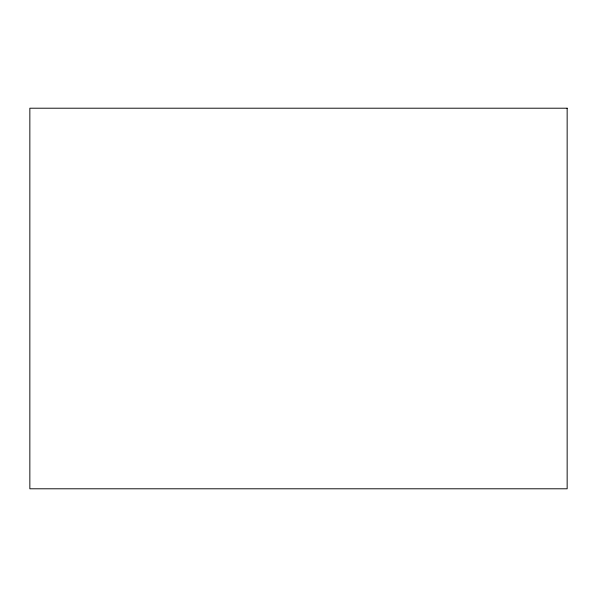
<?xml version="1.0" encoding="UTF-8"?>
<svg xmlns="http://www.w3.org/2000/svg" width="597" height="597" viewBox="0 0 597 597"><rect width="100%" height="100%" fill="white"/><g stroke="black" fill="none" stroke-linecap="round" stroke-linejoin="round"><path stroke-width="0.9" d="M567.15 108.206L29.85 108.206L29.85 488.794L567.15 488.794L567.15 108.206"/></g></svg>
